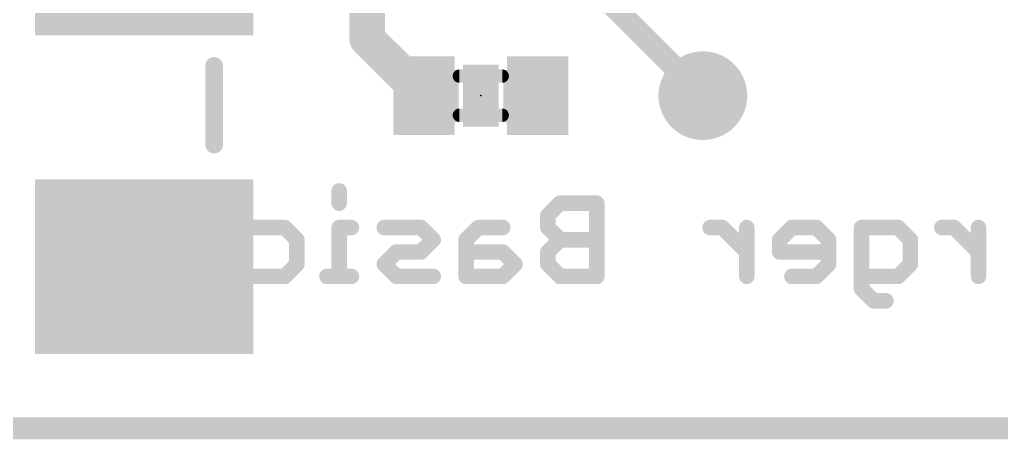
# Model space of a CAD drawing. Extents: x -22.9 to 33.1, y -8.9 to 12.8.
# Drawn here: x 6.16 to 17.38, y -0.13 to 4.68 of the extents above; entities that cross this region are included whole.
import ezdxf

# ---------------------------------------------------------------- set-up
doc = ezdxf.new("R2010")
doc.units = 0
for name, color, linetype in [('1', 12, 'CONTINUOUS'), ('16', 132, 'CONTINUOUS'), ('18', 110, 'CONTINUOUS'), ('20', 53, 'CONTINUOUS'), ('21', 41, 'CONTINUOUS'), ('22', 40, 'CONTINUOUS'), ('23', 53, 'CONTINUOUS'), ('51', 53, 'CONTINUOUS')]:
    doc.layers.add(name, color=color, linetype=linetype)

# ---------------------------------------------------------------- blocks, each defined once
blk = doc.blocks.new('RECT')
blk.add_solid([(-0.5, -0.5), (0.5, -0.5), (-0.5, 0.5), (0.5, 0.5)])
blk = doc.blocks.new('ROUNDV')
at = {"const_width": 0.5}
blk.add_lwpolyline([(0, -0.25, 1), (0, 0.25, 1), (0, -0.25)], format="xyb", dxfattribs=at)

msp = doc.modelspace()

# ---------------------------------------------------------------- linework, layer by layer
at = {"layer": '1'}
for points, const_width in [([(10.1299, 4.4601), (10.1299, 5.4)], 0.4064), ([(13.97, 3.81), (12.7301, 5.0499)], 0.254), ([(10.1299, 4.4601), (10.78, 3.81)], 0.4064), ([(33.02, 0), (0, 0)], 0.254)]:
    msp.add_lwpolyline(points, dxfattribs=dict(at, const_width=const_width))
for points, const_width in [([(10.2017, 4.5319, 1), (10.0581, 4.3883)], 0.2032), ([(10.0283, 4.4601, 1), (10.2315, 4.4601)], 0.2032), ([(10.7082, 3.7382, 1), (10.8518, 3.8818)], 0.2032), ([(13.9251, 3.7651, 1), (14.0149, 3.8549)], 0.127)]:
    msp.add_lwpolyline(points, format="xyb", dxfattribs=dict(at, const_width=const_width))
at = {"layer": '16', "const_width": 0.254}
for points in [[(13.97, 3.81), (12.7, 5.08)], [(33.02, 0), (0, 0)]]:
    msp.add_lwpolyline(points, dxfattribs=at)
at = {"layer": '16', "const_width": 0.127}
msp.add_lwpolyline([(13.9251, 3.7651, 1), (14.0149, 3.8549)], format="xyb", dxfattribs=at)
at = {"layer": '20', "const_width": 0.2032}
msp.add_lwpolyline([(0, 0), (33.02, 0)], dxfattribs=at)
at = {"layer": '21', "const_width": 0.2032}
msp.add_lwpolyline([(8.38, 4.15), (8.38, 3.25)], dxfattribs=at)
at = {"layer": '21', "const_width": 0.1016}
for points in [[(8.4308, 4.15, 1), (8.3292, 4.15)], [(8.3292, 3.25, 1), (8.4308, 3.25)]]:
    msp.add_lwpolyline(points, format="xyb", dxfattribs=at)
at = {"layer": '22', "const_width": 0.0889}
for points in [[(9.8551, 2.7186, 1), (9.7662, 2.7186)], [(9.7662, 2.5788, 1), (9.8551, 2.5788)], [(12.3376, 2.6233, 1), (12.3376, 2.5344)], [(12.369, 2.5474, 1), (12.3062, 2.6102)], [(12.8015, 2.5788, 1), (12.7126, 2.5788)], [(12.757, 2.5344, 1), (12.757, 2.6233)], [(12.2422, 2.439, 1), (12.1533, 2.439)], [(12.1663, 2.4704, 1), (12.2292, 2.4076)], [(8.7675, 2.3436, 1), (8.7675, 2.2547)], [(9.2184, 2.3306, 1), (9.1556, 2.2677)], [(9.187, 2.2547, 1), (9.187, 2.3436)], [(9.8551, 2.2992, 1), (9.7662, 2.2992)], [(9.8107, 2.3436, 1), (9.8107, 2.2547)], [(9.9505, 2.2547, 1), (9.9505, 2.3436)], [(10.3267, 2.3436, 1), (10.3267, 2.2547)], [(10.7776, 2.3306, 1), (10.7148, 2.2677)], [(10.7462, 2.2547, 1), (10.7462, 2.3436)], [(11.4021, 2.3436, 1), (11.4021, 2.2547)], [(11.4335, 2.2677, 1), (11.3706, 2.3306)], [(11.6817, 2.2547, 1), (11.6817, 2.3436)], [(12.2292, 2.3306, 1), (12.1663, 2.2677)], [(14.0527, 2.3436, 1), (14.0527, 2.2547)], [(14.2239, 2.3306, 1), (14.1611, 2.2677)], [(14.1925, 2.2547, 1), (14.1925, 2.3436)], [(14.5166, 2.2992, 1), (14.4277, 2.2992)], [(14.9882, 2.3436, 1), (14.9882, 2.2547)], [(15.0196, 2.2677, 1), (14.9568, 2.3306)], [(15.2993, 2.3306, 1), (15.2364, 2.2677)], [(15.2679, 2.2547, 1), (15.2679, 2.3436)], [(15.7839, 2.3436, 1), (15.7839, 2.2547)], [(15.8284, 2.2992, 1), (15.7395, 2.2992)], [(16.2348, 2.3306, 1), (16.1719, 2.2677)], [(16.2034, 2.2547, 1), (16.2034, 2.3436)], [(16.7033, 2.3436, 1), (16.7033, 2.2547)], [(16.8746, 2.3306, 1), (16.8117, 2.2677)], [(16.8432, 2.2547, 1), (16.8432, 2.3436)], [(17.1672, 2.2992, 1), (17.0783, 2.2992)], [(9.3713, 2.1594, 1), (9.2824, 2.1594)], [(10.9174, 2.1279, 1), (10.8546, 2.1908)], [(11.3067, 2.1594, 1), (11.2178, 2.1594)], [(12.1533, 2.2992, 1), (12.2422, 2.2992)], [(12.3376, 2.2038, 1), (12.3376, 2.1149)], [(12.369, 2.1279, 1), (12.3062, 2.1908)], [(12.757, 2.1149, 1), (12.757, 2.2038)], [(14.8929, 2.1594, 1), (14.804, 2.1594)], [(15.4521, 2.1594, 1), (15.3632, 2.1594)], [(16.3876, 2.1594, 1), (16.2987, 2.1594)], [(9.2954, 2.1279, 1), (9.3582, 2.1908)], [(10.8546, 2.1279, 1), (10.9174, 2.1908)], [(11.2308, 2.1908, 1), (11.2937, 2.1279)], [(12.3062, 2.1279, 1), (12.369, 2.1908)], [(14.817, 2.1908, 1), (14.8798, 2.1279)], [(15.3762, 2.1279, 1), (15.4391, 2.1908)], [(16.3118, 2.1279, 1), (16.3746, 2.1908)], [(10.4665, 2.064, 1), (10.4665, 1.9751)], [(10.498, 1.9881, 1), (10.4351, 2.051)], [(10.7148, 2.051, 1), (10.7776, 1.9881)], [(10.7462, 1.9751, 1), (10.7462, 2.064)], [(11.2622, 2.064, 1), (11.2622, 1.9751)], [(11.7131, 2.051, 1), (11.6503, 1.9881)], [(11.6817, 1.9751, 1), (11.6817, 2.064)], [(12.2422, 2.0195, 1), (12.1533, 2.0195)], [(12.1663, 2.051, 1), (12.2292, 1.9881)], [(14.4407, 1.9881, 1), (14.5036, 2.051)], [(14.8484, 2.064, 1), (14.8484, 1.9751)], [(14.804, 2.0195, 1), (14.8929, 2.0195)], [(15.4077, 1.9751, 1), (15.4077, 2.064)], [(17.0914, 1.9881, 1), (17.1542, 2.051)], [(9.2824, 1.8797, 1), (9.3713, 1.8797)], [(9.3582, 1.8483, 1), (9.2954, 1.9111)], [(10.3582, 1.9111, 1), (10.2953, 1.8483)], [(10.2953, 1.9111, 1), (10.3582, 1.8483)], [(11.853, 1.8483, 1), (11.7901, 1.9111)], [(11.7901, 1.8483, 1), (11.853, 1.9111)], [(12.1533, 1.8797, 1), (12.2422, 1.8797)], [(12.2292, 1.9111, 1), (12.1663, 1.8483)], [(15.3632, 1.8797, 1), (15.4521, 1.8797)], [(15.4391, 1.8483, 1), (15.3762, 1.9111)], [(16.2987, 1.8797, 1), (16.3876, 1.8797)], [(16.3746, 1.8483, 1), (16.3118, 1.9111)], [(8.7675, 1.7844, 1), (8.7675, 1.6954)], [(9.1556, 1.7713, 1), (9.2184, 1.7085)], [(9.187, 1.6954, 1), (9.187, 1.7844)], [(9.6708, 1.7844, 1), (9.6708, 1.6954)], [(9.9505, 1.6954, 1), (9.9505, 1.7844)], [(10.4665, 1.7844, 1), (10.4665, 1.6954)], [(10.4351, 1.7085, 1), (10.498, 1.7713)], [(10.886, 1.6954, 1), (10.886, 1.7844)], [(11.2622, 1.7844, 1), (11.2622, 1.6954)], [(11.6503, 1.7713, 1), (11.7131, 1.7085)], [(11.6817, 1.6954, 1), (11.6817, 1.7844)], [(12.3376, 1.7844, 1), (12.3376, 1.6954)], [(12.3062, 1.7085, 1), (12.369, 1.7713)], [(12.757, 1.6954, 1), (12.757, 1.7844)], [(14.9882, 1.7844, 1), (14.9882, 1.6954)], [(15.2364, 1.7713, 1), (15.2993, 1.7085)], [(15.2679, 1.6954, 1), (15.2679, 1.7844)], [(15.7839, 1.7844, 1), (15.7839, 1.6954)], [(16.1719, 1.7713, 1), (16.2348, 1.7085)], [(16.2034, 1.6954, 1), (16.2034, 1.7844)], [(9.7662, 1.7399, 1), (9.8551, 1.7399)], [(11.2178, 1.7399, 1), (11.3067, 1.7399)], [(12.7126, 1.7399, 1), (12.8015, 1.7399)], [(14.4277, 1.7399, 1), (14.5166, 1.7399)], [(15.8153, 1.6315, 1), (15.7525, 1.5687)], [(17.0783, 1.7399, 1), (17.1672, 1.7399)], [(15.7395, 1.6001, 1), (15.8284, 1.6001)], [(15.9237, 1.5047, 1), (15.9237, 1.4158)], [(15.8923, 1.4288, 1), (15.9552, 1.4917)], [(16.0636, 1.4158, 1), (16.0636, 1.5047)]]:
    msp.add_lwpolyline(points, format="xyb", dxfattribs=at)
at = {"layer": '22', "const_width": 0.1778}
for points in [[(9.8107, 2.7186), (9.8107, 2.5788)], [(12.3376, 2.5788), (12.1978, 2.439)], [(12.757, 2.5788), (12.3376, 2.5788)], [(12.757, 1.7399), (12.757, 2.5788)], [(12.1978, 2.439), (12.1978, 2.2992)], [(8.7675, 2.2992), (9.187, 2.2992)], [(9.187, 2.2992), (9.3268, 2.1594)], [(9.9505, 2.2992), (9.8107, 2.2992)], [(9.8107, 2.2992), (9.8107, 1.7399)], [(10.7462, 2.2992), (10.3267, 2.2992)], [(10.886, 2.1594), (10.7462, 2.2992)], [(11.4021, 2.2992), (11.2622, 2.1594)], [(11.6817, 2.2992), (11.4021, 2.2992)], [(12.1978, 2.2992), (12.3376, 2.1594)], [(14.1925, 2.2992), (14.0527, 2.2992)], [(14.4722, 2.0195), (14.1925, 2.2992)], [(14.4722, 1.7399), (14.4722, 2.2992)], [(14.9882, 2.2992), (14.8484, 2.1594)], [(15.2679, 2.2992), (14.9882, 2.2992)], [(15.4077, 2.1594), (15.2679, 2.2992)], [(15.7839, 1.6001), (15.7839, 2.2992)], [(15.7839, 2.2992), (16.2034, 2.2992)], [(16.2034, 2.2992), (16.3432, 2.1594)], [(16.8432, 2.2992), (16.7033, 2.2992)], [(17.1228, 2.0195), (16.8432, 2.2992)], [(17.1228, 1.7399), (17.1228, 2.2992)], [(9.3268, 2.1594), (9.3268, 1.8797)], [(10.7462, 2.0195), (10.886, 2.1594)], [(11.2622, 2.1594), (11.2622, 1.7399)], [(12.3376, 2.1594), (12.1978, 2.0195)], [(12.757, 2.1594), (12.3376, 2.1594)], [(14.8484, 2.1594), (14.8484, 2.0195)], [(15.4077, 1.8797), (15.4077, 2.1594)], [(16.3432, 2.1594), (16.3432, 1.8797)], [(10.3267, 1.8797), (10.4665, 2.0195)], [(10.4665, 2.0195), (10.7462, 2.0195)], [(11.6817, 2.0195), (11.2622, 2.0195)], [(11.8215, 1.8797), (11.6817, 2.0195)], [(12.1978, 2.0195), (12.1978, 1.8797)], [(14.8484, 2.0195), (15.4077, 2.0195)], [(9.3268, 1.8797), (9.187, 1.7399)], [(10.4665, 1.7399), (10.3267, 1.8797)], [(11.6817, 1.7399), (11.8215, 1.8797)], [(12.1978, 1.8797), (12.3376, 1.7399)], [(15.2679, 1.7399), (15.4077, 1.8797)], [(16.3432, 1.8797), (16.2034, 1.7399)], [(9.187, 1.7399), (8.7675, 1.7399)], [(9.9505, 1.7399), (9.6708, 1.7399)], [(10.886, 1.7399), (10.4665, 1.7399)], [(11.2622, 1.7399), (11.6817, 1.7399)], [(12.3376, 1.7399), (12.757, 1.7399)], [(14.9882, 1.7399), (15.2679, 1.7399)], [(16.2034, 1.7399), (15.7839, 1.7399)], [(15.9237, 1.4603), (15.7839, 1.6001)], [(16.0636, 1.4603), (15.9237, 1.4603)]]:
    msp.add_lwpolyline(points, dxfattribs=at)
at = {"layer": '23'}
msp.add_point((11.43, 3.81), dxfattribs=at)
at = {"layer": '51', "const_width": 0.1524}
for points in [[(11.185, 4.034), (11.675, 4.034)], [(11.675, 3.586), (11.185, 3.586)]]:
    msp.add_lwpolyline(points, dxfattribs=at)
at = {"layer": '51', "const_width": 0.0762}
for points in [[(11.185, 4.0721, 1), (11.185, 3.9959)], [(11.675, 3.9959, 1), (11.675, 4.0721)], [(11.185, 3.6241, 1), (11.185, 3.5479)], [(11.675, 3.5479, 1), (11.675, 3.6241)]]:
    msp.add_lwpolyline(points, format="xyb", dxfattribs=at)

# ---------------------------------------------------------------- block references
at = {"layer": '1'}
for p, xscale, yscale in [((7.58, 4.75), 2.5, 0.5), ((10.78, 3.81), 0.7, 0.9), ((12.08, 3.81), 0.7, 0.9), ((7.58, 1.85), 2.5, 2)]:
    msp.add_blockref('RECT', p, dxfattribs=dict(at, xscale=xscale, yscale=yscale))
at = {"layer": '18', "xscale": 1.016, "yscale": 1.016}
msp.add_blockref('ROUNDV', (13.97, 3.81), dxfattribs=at)
msp.add_blockref('ROUNDV', (13.97, 3.81), dxfattribs=at)
at = {"layer": '21', "xscale": 0.4064, "yscale": 0.7112}
msp.add_blockref('RECT', (11.43, 3.81), dxfattribs=at)
at = {"layer": '51', "xscale": 0.3, "yscale": 0.5999}
for p in [(11.026, 3.8052), (11.8388, 3.8052)]:
    msp.add_blockref('RECT', p, dxfattribs=at)

doc.saveas('drawing.dxf')
